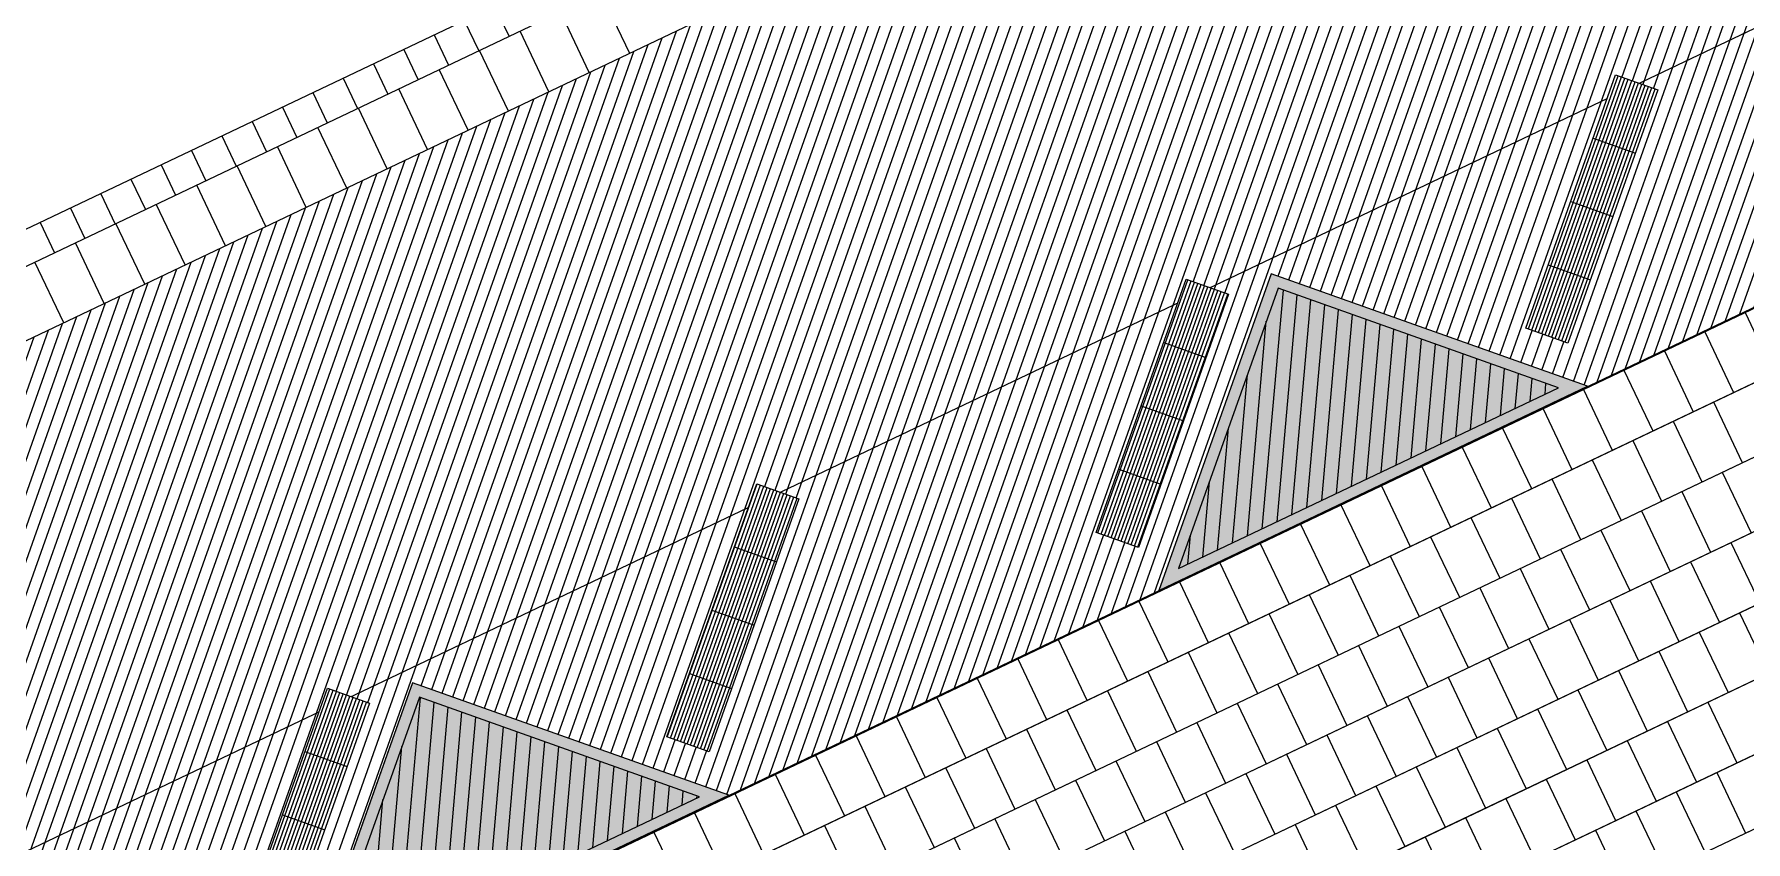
# Model space of a CAD drawing. Header units: metres. Extents: x 679599 to 680028, y 2748524 to 2748840.
# Drawn here: x 679914.3 to 679929.59, y 2748812.89 to 2748820.11 of the extents above; entities that cross this region are included whole.
import ezdxf

# ---------------------------------------------------------------- set-up
doc = ezdxf.new("R2010")
doc.units = ezdxf.units.M
doc.header["$LTSCALE"] = 5
doc.layers.add('00-AUX', color=2, linetype='Continuous', plot=False)
doc.layers.add('00-AUX Tree Pit', color=2, linetype='Continuous', plot=False)
for name, color, linetype, lineweight, plot in [('02-L-B-Barrier Curb', 210, 'Continuous', 5, False), ('02-L-B-Channel', 140, 'Continuous', 5, False), ('02-L-B-Curb', 11, 'Continuous', 5, False)]:
    doc.layers.add(name, color=color, linetype=linetype, lineweight=lineweight, plot=plot)
doc.layers.add('02-L-B-Flat Bar', color=181, linetype='Continuous', lineweight=5)
doc.layers.add('04-BK-Tree Pit', color=6, linetype='Continuous', lineweight=5)
for name, color, linetype, lineweight, true_color in [('02-L-Joints-Paviment_07_Precast Concrete Blocks 60X40', 7, 'Continuous', 5, 0x999999), ('03-TR-Pavement_07_Precast Concrete Blocks 20X10', 7, 'Continuous', 5, 0x999999), ('03-TR-Pavement_07_Precast Concrete Blocks 60X40', 7, 'Continuous', 5, 0x999999), ('03-TR-Pavement_07_Precast irregular Concrete Blocks', 7, 'Continuous', 5, 0xb3b3b3)]:
    doc.layers.add(name, color=color, linetype=linetype, lineweight=lineweight, true_color=true_color)
doc.layers.add('03-TR-Tree Pit_Green', color=46, linetype='Continuous')
doc.layers.add('03-TR-Tree Pit_White', color=7, linetype='Continuous', true_color=0xfcfcfc)

# ---------------------------------------------------------------- blocks, each defined once
blk = doc.blocks.new('*U5')
at = {"layer": '02-L-B-Channel'}
blk.add_lwpolyline([(0, 0), (0, -0.3)], dxfattribs=at)
blk = doc.blocks.new('*U6')
at = {"layer": '02-L-B-Channel', "color": 0, "linetype": 'ByBlock', "lineweight": -2, "transparency": 16777216, "rotation": 25.44812428929673}
for p in [(679918.412, 2748820.358), (679918.141, 2748820.229), (679917.871, 2748820.1), (679917.329, 2748819.842), (679917.6, 2748819.971), (679917.058, 2748819.714), (679916.787, 2748819.585), (679916.516, 2748819.456), (679916.245, 2748819.327), (679915.703, 2748819.069), (679915.974, 2748819.198), (679915.432, 2748818.94), (679915.162, 2748818.811), (679914.891, 2748818.682), (679914.62, 2748818.553), (679914.349, 2748818.424)]:
    blk.add_blockref('*U5', p, dxfattribs=at)
blk = doc.blocks.new('Alcorque Parking 8m2')
at = {"layer": '03-TR-Tree Pit_Green', "ltscale": 0.3}
h = blk.add_hatch(dxfattribs=at)
h.set_pattern_fill('ANSI31', color=256, scale=0.04, angle=40)
h.set_pattern_definition([(85, (-679726.04474, -2748720.75428), (-0.1265167266577, 0.011068779329), [])])
h.paths.add_polyline_path([(-1.079, -0.384), (2.316, 1.231), (-0.189, 2.121)])
at = {"layer": '03-TR-Tree Pit_White'}
h = blk.add_hatch(color=256, dxfattribs=at)
h.dxf.hatch_style = 1
h.paths.add_polyline_path([(-1.254, -0.578), (2.577, 1.245), (-0.25, 2.249)])
at = {"layer": '02-L-B-Curb'}
blk.add_lwpolyline([(2.577, 1.245), (-0.25, 2.249), (-1.254, -0.578)], close=True, dxfattribs=at)
at = {"layer": '02-L-B-Curb', "color": 6}
blk.add_lwpolyline([(2.316, 1.231), (-0.189, 2.121), (-1.079, -0.384)], close=True, dxfattribs=at)
blk = doc.blocks.new('Piece Parking')
blk.add_wipeout([(-1.7, 0.2), (-1.7, -0.2), (0.7, -0.2), (0.7, 0.2)])
at = {"layer": '03-TR-Pavement_07_Precast irregular Concrete Blocks'}
h = blk.add_hatch(dxfattribs=at)
h.set_pattern_fill('ANSI31', color=256, scale=0.01, angle=135)
h.paths.add_polyline_path([(-1.7, 0.2), (0.7, 0.2), (0.7, -0.2), (-1.7, -0.2)])
blk.add_lwpolyline([(-1.7, 0.2), (0.7, 0.2), (0.7, -0.2), (-1.7, -0.2)], close=True)
at = {"layer": '02-L-Joints-Paviment_07_Precast Concrete Blocks 60X40'}
for points in [[(-1.1, 0.2), (-1.1, -0.2)], [(-0.5, 0.2), (-0.5, -0.2)], [(0.1, 0.2), (0.1, -0.2)]]:
    blk.add_lwpolyline(points, dxfattribs=at)
blk = doc.blocks.new('*U48')
at = {"rotation": 44.98941877856481}
blk.add_blockref('Piece Parking', (-0.199, -0.481), dxfattribs=at)
blk = doc.blocks.new('*U49')
at = {"layer": '02-L-B-Barrier Curb', "color": 0, "linetype": 'ByBlock', "lineweight": -2, "transparency": 16777216, "rotation": 25.44812303892089}
for p in [(679928.358, 2748819.537), (679924.52, 2748817.711), (679920.682, 2748815.885), (679916.845, 2748814.059)]:
    blk.add_blockref('*U48', p, dxfattribs=at)

msp = doc.modelspace()

# ---------------------------------------------------------------- hatches: boundary and pattern name
at = {"layer": '03-TR-Pavement_07_Precast Concrete Blocks 20X10'}
h = msp.add_hatch(dxfattribs=at)
h.set_pattern_fill('ANSI31', color=256, scale=0.0315, angle=25.5)
h.set_pattern_definition([(70.5, (0, 0), (-0.094275932128, 0.033384858509), [])])
edge = h.paths.add_edge_path()
edge.add_line((679846.747, 2748785.254), (679848.542, 2748781.477))
edge.add_line((679848.542, 2748781.477), (679851.428, 2748780.438))
edge.add_line((679851.428, 2748780.438), (679855.273, 2748782.267))
edge.add_line((679855.273, 2748782.267), (679856.277, 2748785.094))
edge.add_line((679856.277, 2748785.094), (679859.104, 2748784.09))
edge.add_line((679859.104, 2748784.09), (679862.949, 2748785.92))
edge.add_line((679862.949, 2748785.92), (679863.953, 2748788.747))
edge.add_line((679863.953, 2748788.747), (679866.78, 2748787.743))
edge.add_line((679866.78, 2748787.743), (679870.625, 2748789.573))
edge.add_line((679870.625, 2748789.573), (679871.629, 2748792.4))
edge.add_line((679871.629, 2748792.4), (679874.456, 2748791.396))
edge.add_line((679874.456, 2748791.396), (679878.294, 2748793.222))
edge.add_line((679878.294, 2748793.222), (679879.304, 2748796.052))
edge.add_line((679879.304, 2748796.052), (679882.132, 2748795.049))
edge.add_line((679882.132, 2748795.049), (679885.976, 2748796.878))
edge.add_line((679885.976, 2748796.878), (679886.946, 2748799.611))
edge.add_line((679886.946, 2748799.611), (679886.98, 2748799.704))
edge.add_line((679886.98, 2748799.704), (679889.807, 2748798.7))
edge.add_line((679889.807, 2748798.7), (679893.651, 2748800.53))
edge.add_line((679893.651, 2748800.53), (679894.655, 2748803.357))
edge.add_line((679894.655, 2748803.357), (679897.482, 2748802.353))
edge.add_line((679897.482, 2748802.353), (679901.327, 2748804.183))
edge.add_line((679901.327, 2748804.183), (679902.33, 2748807.009))
edge.add_line((679902.33, 2748807.009), (679905.158, 2748806.006))
edge.add_line((679905.158, 2748806.006), (679909.001, 2748807.835))
edge.add_line((679909.001, 2748807.835), (679909.972, 2748810.567))
edge.add_line((679909.972, 2748810.567), (679912.832, 2748809.658))
edge.add_line((679912.832, 2748809.658), (679916.677, 2748811.487))
edge.add_line((679916.677, 2748811.487), (679917.681, 2748814.314))
edge.add_line((679917.681, 2748814.314), (679920.508, 2748813.31))
edge.add_line((679920.508, 2748813.31), (679924.352, 2748815.139))
edge.add_line((679924.352, 2748815.139), (679925.356, 2748817.966))
edge.add_line((679925.356, 2748817.966), (679928.18, 2748816.961))
edge.add_line((679928.18, 2748816.961), (679932.025, 2748818.791))
edge.add_line((679932.025, 2748818.791), (679933.03, 2748821.618))
edge.add_line((679933.03, 2748821.618), (679935.857, 2748820.614))
edge.add_line((679935.857, 2748820.614), (679939.701, 2748822.444))
edge.add_line((679939.701, 2748822.444), (679940.705, 2748825.27))
edge.add_line((679940.705, 2748825.27), (679943.555, 2748824.267))
edge.add_line((679943.555, 2748824.267), (679947.475, 2748826.144))
edge.add_line((679947.475, 2748826.144), (679948.507, 2748829.047))
edge.add_line((679948.507, 2748829.047), (679946.708, 2748832.826))
edge.add_line((679946.708, 2748832.826), (679846.744, 2748785.257))

# ---------------------------------------------------------------- linework, layer by layer
at = {"layer": '00-AUX'}
for points in [[(679947.256, 2748833.751), (679845.621, 2748785.391)], [(679961.825, 2748832.961), (679906.828, 2748806.79)], [(679961.903, 2748832.334), (679907.086, 2748806.248)], [(679962.342, 2748831.878), (679907.345, 2748805.707)], [(679962.421, 2748831.251), (679907.603, 2748805.165)], [(679962.859, 2748830.795), (679907.863, 2748804.624)], [(679962.938, 2748830.168), (679908.12, 2748804.083)], [(679963.376, 2748829.712), (679908.38, 2748803.541)], [(679851.605, 2748783.013), (679948.419, 2748829.084)], [(679963.455, 2748829.085), (679908.638, 2748803)]]:
    msp.add_lwpolyline(points, dxfattribs=at)
at = {"layer": '00-AUX Tree Pit'}
for points in [[(679928.18, 2748816.962), (679925.353, 2748817.966), (679924.349, 2748815.139)], [(679920.504, 2748813.309), (679917.677, 2748814.313), (679916.673, 2748811.486)]]:
    msp.add_lwpolyline(points, close=True, dxfattribs=at)
at = {"layer": '02-L-B-Channel'}
msp.add_lwpolyline([(679958.866, 2748839.608), (679599.301, 2748668.504)], dxfattribs=at)
at = {"layer": '02-L-B-Flat Bar'}
msp.add_lwpolyline([(679851.427, 2748780.438), (679947.475, 2748826.144)], dxfattribs=at)
at = {"layer": '02-L-Joints-Paviment_07_Precast Concrete Blocks 60X40'}
msp.add_line((679946.708, 2748832.826), (679903.997, 2748812.502), dxfattribs=at)
for points in [[(679919.619, 2748819.935), (679919.361, 2748820.477)], [(679919.258, 2748819.764), (679919, 2748820.305)], [(679918.896, 2748819.592), (679918.639, 2748820.134)], [(679918.535, 2748819.42), (679918.277, 2748819.962)], [(679918.174, 2748819.248), (679917.916, 2748819.79)], [(679917.813, 2748819.076), (679917.555, 2748819.618)], [(679917.452, 2748818.904), (679917.194, 2748819.446)], [(679917.09, 2748818.732), (679916.833, 2748819.274)], [(679916.729, 2748818.56), (679916.471, 2748819.102)], [(679916.368, 2748818.389), (679916.11, 2748818.93)], [(679916.007, 2748818.217), (679915.749, 2748818.759)], [(679915.646, 2748818.045), (679915.388, 2748818.587)], [(679915.285, 2748817.873), (679915.027, 2748818.415)], [(679914.923, 2748817.701), (679914.666, 2748818.243)], [(679914.562, 2748817.529), (679914.304, 2748818.071)], [(679929.588, 2748817.621), (679929.846, 2748817.079)], [(679929.227, 2748817.449), (679929.485, 2748816.907)], [(679928.866, 2748817.277), (679929.124, 2748816.735)], [(679928.505, 2748817.105), (679928.762, 2748816.563)], [(679928.143, 2748816.933), (679928.401, 2748816.391)], [(679929.305, 2748816.822), (679929.563, 2748816.28)], [(679927.782, 2748816.761), (679928.04, 2748816.219)], [(679928.944, 2748816.65), (679929.202, 2748816.108)], [(679927.421, 2748816.589), (679927.679, 2748816.048)], [(679928.583, 2748816.478), (679928.841, 2748815.936)], [(679927.06, 2748816.418), (679927.318, 2748815.876)], [(679926.699, 2748816.246), (679926.956, 2748815.704)], [(679928.222, 2748816.306), (679928.48, 2748815.764)], [(679929.383, 2748816.194), (679929.641, 2748815.652)], [(679926.337, 2748816.074), (679926.595, 2748815.532)], [(679927.861, 2748816.134), (679928.118, 2748815.592)], [(679929.022, 2748816.022), (679929.28, 2748815.48)], [(679925.976, 2748815.902), (679926.234, 2748815.36)], [(679927.499, 2748815.962), (679927.757, 2748815.42)], [(679925.615, 2748815.73), (679925.873, 2748815.188)], [(679927.138, 2748815.79), (679927.396, 2748815.249)], [(679928.661, 2748815.85), (679928.918, 2748815.309)], [(679925.254, 2748815.558), (679925.512, 2748815.016)], [(679926.777, 2748815.618), (679927.035, 2748815.077)], [(679928.299, 2748815.678), (679928.557, 2748815.137)], [(679929.461, 2748815.567), (679929.719, 2748815.025)], [(679926.416, 2748815.447), (679926.674, 2748814.905)], [(679927.938, 2748815.507), (679928.196, 2748814.965)], [(679929.1, 2748815.395), (679929.358, 2748814.853)], [(679924.893, 2748815.386), (679925.151, 2748814.844)], [(679926.055, 2748815.275), (679926.312, 2748814.733)], [(679927.577, 2748815.335), (679927.835, 2748814.793)], [(679924.532, 2748815.214), (679924.789, 2748814.673)], [(679925.693, 2748815.103), (679925.951, 2748814.561)], [(679927.216, 2748815.163), (679927.474, 2748814.621)], [(679928.739, 2748815.223), (679928.997, 2748814.681)], [(679924.17, 2748815.042), (679924.428, 2748814.501)], [(679926.855, 2748814.991), (679927.112, 2748814.449)], [(679928.378, 2748815.051), (679928.636, 2748814.509)], [(679929.539, 2748814.939), (679929.797, 2748814.398)], [(679923.809, 2748814.871), (679924.067, 2748814.329)], [(679925.332, 2748814.931), (679925.59, 2748814.389)], [(679926.493, 2748814.819), (679926.751, 2748814.277)], [(679928.017, 2748814.879), (679928.274, 2748814.338)], [(679923.448, 2748814.699), (679923.706, 2748814.157)], [(679924.971, 2748814.759), (679925.229, 2748814.217)], [(679926.132, 2748814.647), (679926.39, 2748814.105)], [(679927.655, 2748814.707), (679927.913, 2748814.166)], [(679929.178, 2748814.767), (679929.436, 2748814.226)], [(679923.087, 2748814.527), (679923.345, 2748813.985)], [(679924.61, 2748814.587), (679924.868, 2748814.045)], [(679927.294, 2748814.536), (679927.552, 2748813.994)], [(679928.817, 2748814.596), (679929.074, 2748814.054)], [(679922.726, 2748814.355), (679922.983, 2748813.813)], [(679924.249, 2748814.415), (679924.507, 2748813.874)], [(679925.771, 2748814.475), (679926.029, 2748813.933)], [(679926.933, 2748814.364), (679927.191, 2748813.822)], [(679928.455, 2748814.424), (679928.713, 2748813.882)], [(679922.364, 2748814.183), (679922.622, 2748813.641)], [(679923.888, 2748814.243), (679924.145, 2748813.702)], [(679925.41, 2748814.303), (679925.668, 2748813.762)], [(679926.572, 2748814.192), (679926.83, 2748813.65)], [(679928.094, 2748814.252), (679928.352, 2748813.71)], [(679923.526, 2748814.072), (679923.784, 2748813.53)], [(679925.049, 2748814.132), (679925.306, 2748813.59)], [(679926.211, 2748814.02), (679926.468, 2748813.478)], [(679927.733, 2748814.08), (679927.991, 2748813.538)], [(679929.256, 2748814.14), (679929.514, 2748813.598)], [(679922.003, 2748814.011), (679922.261, 2748813.469)], [(679923.165, 2748813.9), (679923.423, 2748813.358)], [(679924.687, 2748813.96), (679924.945, 2748813.418)], [(679927.372, 2748813.908), (679927.63, 2748813.366)], [(679928.895, 2748813.968), (679929.153, 2748813.427)], [(679921.642, 2748813.839), (679921.9, 2748813.298)], [(679922.804, 2748813.728), (679923.062, 2748813.186)], [(679924.326, 2748813.788), (679924.584, 2748813.246)], [(679925.849, 2748813.848), (679926.107, 2748813.306)], [(679927.011, 2748813.736), (679927.268, 2748813.194)], [(679928.534, 2748813.797), (679928.792, 2748813.255)], [(679921.281, 2748813.667), (679921.539, 2748813.126)], [(679923.965, 2748813.616), (679924.223, 2748813.074)], [(679925.488, 2748813.676), (679925.746, 2748813.134)], [(679926.649, 2748813.564), (679926.907, 2748813.023)], [(679928.173, 2748813.625), (679928.43, 2748813.083)], [(679920.92, 2748813.496), (679921.177, 2748812.954)], [(679922.443, 2748813.556), (679922.701, 2748813.014)], [(679923.604, 2748813.444), (679923.862, 2748812.902)], [(679925.127, 2748813.504), (679925.385, 2748812.963)], [(679927.811, 2748813.453), (679928.069, 2748812.911)], [(679929.334, 2748813.513), (679929.591, 2748812.971)], [(679920.558, 2748813.324), (679920.816, 2748812.782)], [(679922.082, 2748813.384), (679922.339, 2748812.842)], [(679923.243, 2748813.272), (679923.501, 2748812.73)], [(679924.766, 2748813.332), (679925.024, 2748812.791)], [(679926.288, 2748813.392), (679926.546, 2748812.851)], [(679927.45, 2748813.281), (679927.708, 2748812.739)], [(679928.972, 2748813.341), (679929.23, 2748812.799)], [(679920.197, 2748813.152), (679920.455, 2748812.61)], [(679921.72, 2748813.212), (679921.978, 2748812.67)], [(679922.882, 2748813.1), (679923.139, 2748812.558)], [(679924.405, 2748813.161), (679924.662, 2748812.619)], [(679925.927, 2748813.221), (679926.185, 2748812.679)], [(679927.089, 2748813.109), (679927.347, 2748812.567)], [(679928.611, 2748813.169), (679928.869, 2748812.627)], [(679919.836, 2748812.98), (679920.094, 2748812.438)], [(679921.359, 2748813.04), (679921.617, 2748812.499)], [(679924.043, 2748812.989), (679924.301, 2748812.447)], [(679925.566, 2748813.049), (679925.824, 2748812.507)], [(679928.25, 2748812.997), (679928.508, 2748812.455)], [(679922.52, 2748812.928), (679922.778, 2748812.387)], [(679926.728, 2748812.937), (679926.986, 2748812.395)]]:
    msp.add_lwpolyline(points, dxfattribs=at)
at = {"layer": '03-TR-Pavement_07_Precast Concrete Blocks 60X40'}
for p, q in [((679602.439, 2748661.942), (679961.734, 2748832.918)), ((679602.698, 2748661.401), (679961.992, 2748832.376)), ((679602.956, 2748660.859), (679962.25, 2748831.835)), ((679603.215, 2748660.318), (679962.509, 2748831.293)), ((679603.474, 2748659.776), (679962.768, 2748830.752)), ((679603.732, 2748659.235), (679963.026, 2748830.21)), ((679733.636, 2748720.387), (679963.285, 2748829.669)), ((679733.894, 2748719.845), (679963.543, 2748829.127))]:
    msp.add_line(p, q, dxfattribs=at)

# ---------------------------------------------------------------- block references
at = {"layer": '02-L-B-Channel'}
msp.add_blockref('*U6', (0, 0), dxfattribs=at)
at = {"layer": '04-BK-Tree Pit'}
for p in [(679925.603, 2748815.717), (679917.928, 2748812.065)]:
    msp.add_blockref('Alcorque Parking 8m2', p, dxfattribs=at)

# ---------------------------------------------------------------- next in the draw order: block references
at = {"layer": '02-L-B-Barrier Curb'}
msp.add_blockref('*U49', (0, 0), dxfattribs=at)

doc.saveas('drawing.dxf')
